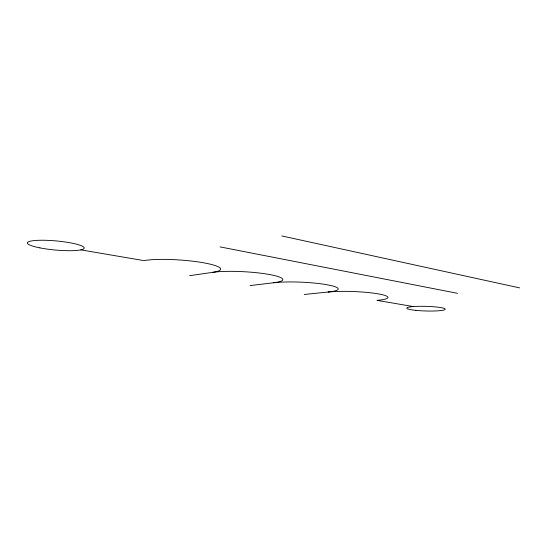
<?xml version="1.0" encoding="UTF-8"?>
<svg xmlns="http://www.w3.org/2000/svg" width="547" height="547" viewBox="0 0 547 547"><rect width="100%" height="100%" fill="white"/><g stroke="black" fill="none" stroke-linecap="round" stroke-linejoin="round"><path stroke-width="0.82" d="M189.604 275.688L212.674 272.344A38.94 5.716 3.2 0 1 268.023 274.259A38.94 5.716 3.2 0 1 273.664 282.751A36.649 5.121 2.6 0 1 326.08 284.59A36.649 5.121 2.6 0 1 328.111 292.036A34.741 4.602 2.2 0 1 377.888 293.807A34.741 4.602 2.2 0 1 377.013 300.371L413.375 306.573M250.075 285.596L273.664 282.751M304.235 294.477L328.111 292.036M80.853 249.87L143.266 260.509M220.065 246.895L457.524 293.329M281.828 235.948L519.65 287.893M143.875 260.611A41.736 6.393 3.9 0 1 202.499 262.601A41.736 6.393 3.9 0 1 212.674 272.344M39.897 247.873A28.547 4.567 5.2 0 0 84.149 248.317A28.547 4.567 5.2 0 0 43.302 240.249A28.547 4.567 5.2 0 0 39.897 247.873M415.85 310.361A19.241 2.318 1.6 0 0 445.237 309.281A19.241 2.318 1.6 0 0 416.958 306.375A19.241 2.318 1.6 0 0 415.85 310.361"/></g></svg>
